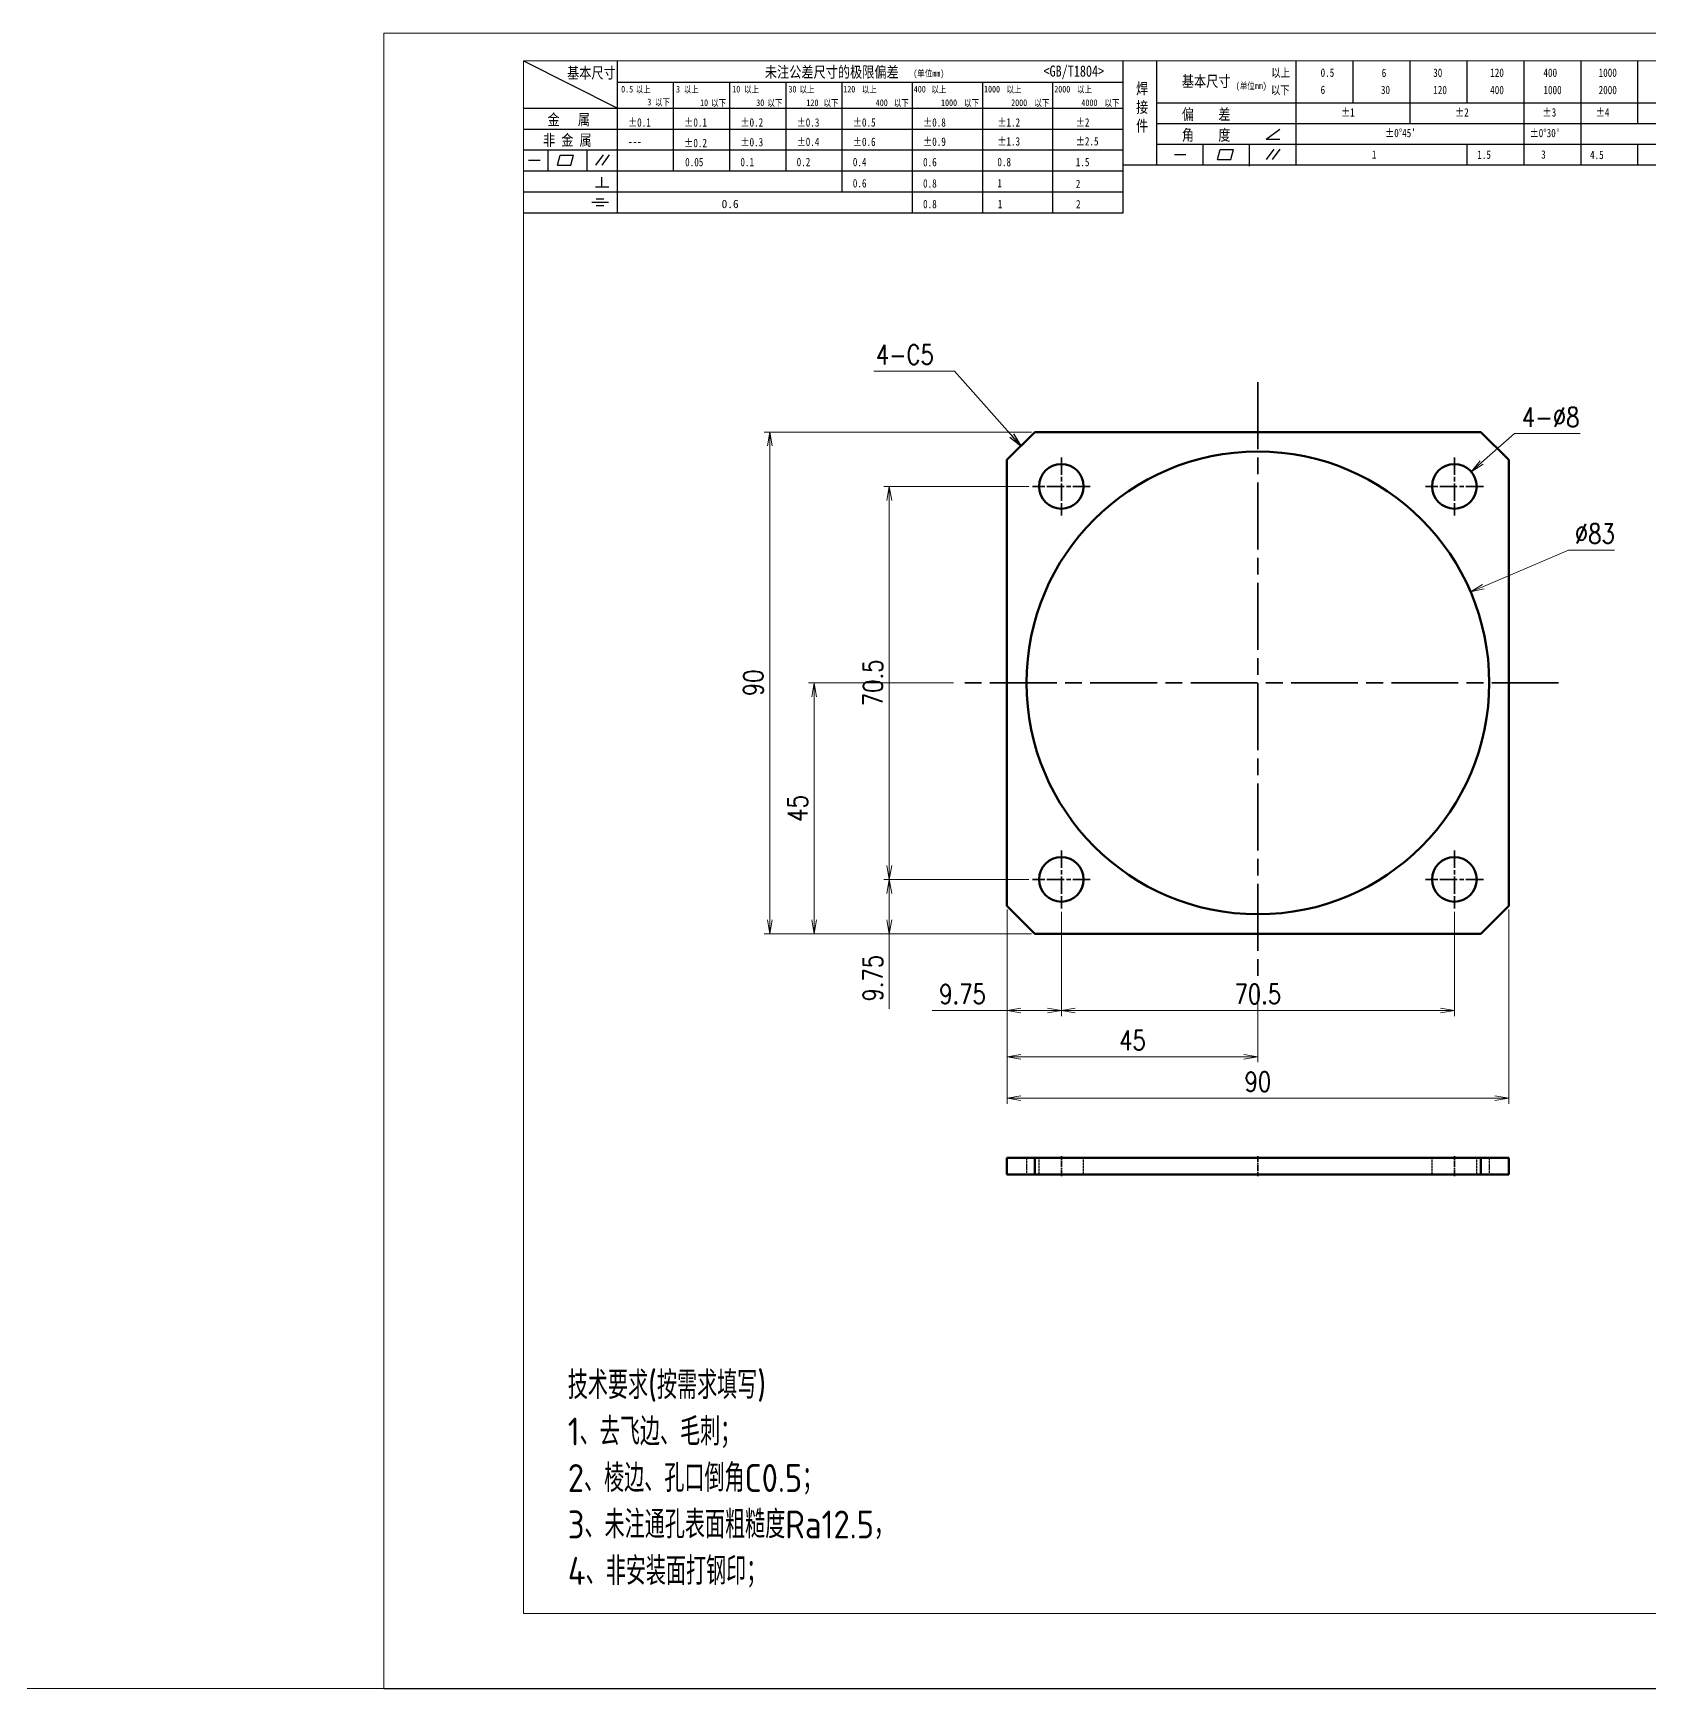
# Model space of a CAD drawing. Header units: millimetres. Extents: x 115 to 5146, y 57 to 1134.
# Drawn here: x 3624 to 3914, y 57 to 354 of the extents above; entities that cross this region are included whole.
import ezdxf

# ---------------------------------------------------------------- set-up
doc = ezdxf.new("R2010")
doc.units = ezdxf.units.MM
doc.header["$PDMODE"] = 35
doc.linetypes.add('AM_ISO02W050', pattern=[7.5, 6, -1.5])
doc.linetypes.add('AM_ISO08W050', pattern=[18, 12, -1.5, 3, -1.5])
for name, color, linetype, lineweight in [('CENTER', 2, 'AM_ISO08W050', 35), ('DIM', 3, 'Continuous', 25), ('DRAWING', 7, 'Continuous', 50), ('HIDDEN', 1, 'AM_ISO02W050', 25), ('图框', 7, 'Continuous', 18), ('标注线', 3, 'Continuous', 18)]:
    doc.layers.add(name, color=color, linetype=linetype, lineweight=lineweight)
doc.layers.add('图\\M+19E79\\M+195B6\\M+18E9A', color=7, linetype='Continuous')
doc.layers.add('打印', color=7, linetype='Continuous', lineweight=15, plot=False)
doc.layers.add('打印-禁用', color=7, linetype='Continuous', lineweight=15, plot=False)
doc.styles.add('DIM', font='romans.shx', dxfattribs={"width": 0.8, "bigfont": 'bigfont.shx'})
doc.styles.add('国标', font='simfang.ttf', dxfattribs={"width": 0.8})
doc.styles.add('机械长仿宋', font='gbenor.shx', dxfattribs={"height": 1, "bigfont": 'gbcbig.shx'})
doc.dimstyles.new('XR 1-1', dxfattribs={"dimtxt": 3.5, "dimasz": 2.5, "dimexe": 1, "dimexo": 0.625, "dimgap": 1.2, "dimtad": 1, "dimtoh": 1, "dimdsep": 46, "dimtxsty": 'DIM', "dimblk": 'OPEN', "dimcen": 0, "dimclrd": 8, "dimclre": 8, "dimclrt": 2, "dimazin": 2, "dimtfac": 0.5, "dimtmove": 0, "dimatfit": 3, "dimldrblk": 'OPEN', "dimfxl": 0, "dimtolj": 2, "dimlwd": 18, "dimlwe": 18, "dimarcsym": 0})
doc.dimstyles.new('XR 1-1$0', dxfattribs={"dimtxt": 3.5, "dimasz": 2.5, "dimexe": 1, "dimexo": 0.625, "dimgap": 1.2, "dimtad": 1, "dimzin": 9, "dimdsep": 46, "dimtxsty": 'DIM', "dimblk": 'OPEN', "dimcen": 0, "dimclrd": 8, "dimclre": 8, "dimclrt": 2, "dimazin": 2, "dimtfac": 0.5, "dimtmove": 0, "dimatfit": 3, "dimldrblk": 'OPEN', "dimfxl": 0, "dimtolj": 2, "dimlwd": 18, "dimlwe": 18, "dimarcsym": 0})
doc.dimstyles.new('XR 1-1$3', dxfattribs={"dimtxt": 3.5, "dimasz": 2.5, "dimexe": 1, "dimexo": 0.625, "dimgap": 1.2, "dimtad": 1, "dimtoh": 1, "dimdsep": 46, "dimtxsty": 'DIM', "dimblk": 'OPEN', "dimcen": 0, "dimclrd": 8, "dimclre": 8, "dimclrt": 2, "dimazin": 2, "dimtfac": 0.5, "dimtofl": 0, "dimtmove": 0, "dimatfit": 3, "dimldrblk": 'OPEN', "dimfxl": 0, "dimtolj": 2, "dimlwd": 18, "dimlwe": 18, "dimarcsym": 0})

# ---------------------------------------------------------------- blocks, each defined once
blk = doc.blocks.new('GZDEH零件A3图框V01版')
at = {"layer": '图\\M+19E79\\M+195B6\\M+18E9A', "color": 9}
for p, q in [((2882.49, -1554.46), (2899.37, -1562.92)), ((2899.37, -1581.67), (2899.37, -1554.46)), ((2990.09, -1581.67), (2990.09, -1554.46)), ((2996.09, -1573.08), (2996.09, -1554.46)), ((3021.09, -1561.98), (3021.09, -1554.46)), ((3031.31, -1561.98), (3031.31, -1554.46)), ((3041.53, -1561.98), (3041.53, -1554.46)), ((3051.75, -1561.98), (3051.75, -1554.46)), ((3061.98, -1561.98), (3061.98, -1554.46)), ((3072.2, -1561.98), (3072.2, -1554.46)), ((3082.42, -1561.98), (3082.42, -1554.46)), ((2899.37, -1558.24), (2990.09, -1558.24)), ((2909.45, -1574.17), (2909.45, -1558.24)), ((2919.53, -1574.17), (2919.53, -1558.24)), ((2929.61, -1574.17), (2929.61, -1558.24)), ((2939.69, -1577.92), (2939.69, -1558.24)), ((2952.29, -1581.67), (2952.29, -1558.24)), ((2964.89, -1581.67), (2964.89, -1558.24)), ((2977.49, -1581.67), (2977.49, -1558.24)), ((2996.09, -1561.98), (3113.09, -1561.98)), ((3021.09, -1573.08), (3021.09, -1561.98)), ((3041.53, -1565.68), (3041.53, -1561.98)), ((3061.98, -1573.08), (3061.98, -1561.98)), ((3072.2, -1573.08), (3072.2, -1561.98)), ((3082.42, -1565.68), (3082.42, -1561.98)), ((2882.49, -1562.92), (2990.09, -1562.92)), ((2882.49, -1566.67), (2990.09, -1566.67)), ((2996.09, -1565.68), (3113.09, -1565.68)), ((3015.75, -1568.51), (3018.15, -1566.66)), ((2882.49, -1570.42), (2990.09, -1570.42)), ((2886.92, -1574.12), (2886.92, -1570.42)), ((2893.91, -1574.12), (2893.91, -1570.42)), ((2996.09, -1569.38), (3113.09, -1569.38)), ((3004.42, -1573.08), (3004.42, -1569.38)), ((3006.97, -1572.12), (3007.45, -1570.33)), ((3007.45, -1570.33), (3009.86, -1570.33)), ((3009.39, -1572.12), (3009.86, -1570.33)), ((3012.75, -1573.08), (3012.75, -1569.38)), ((3015.75, -1568.51), (3018.15, -1568.51)), ((3015.81, -1572.12), (3017.15, -1570.26)), ((3016.89, -1572.12), (3018.23, -1570.26)), ((3051.75, -1573.08), (3051.75, -1569.38)), ((3082.42, -1573.08), (3082.42, -1569.48)), ((2883.43, -1572.27), (2885.49, -1572.27)), ((2888.59, -1573.16), (2889.07, -1571.37)), ((2888.59, -1573.16), (2891, -1573.16)), ((2889.07, -1571.37), (2891.48, -1571.37)), ((2891, -1573.16), (2891.48, -1571.37)), ((2895.52, -1573.16), (2896.85, -1571.3)), ((2896.6, -1573.16), (2897.94, -1571.3)), ((2990.09, -1573.08), (3113.09, -1573.08)), ((2999.26, -1571.23), (3001.32, -1571.23)), ((3006.97, -1572.12), (3009.39, -1572.12)), ((3012.75, -1573.33), (3012.75, -1573.08)), ((2882.49, -1574.17), (2990.09, -1574.17)), ((2895.42, -1577.05), (2897.81, -1577.05)), ((2896.58, -1577.05), (2896.58, -1575.28)), ((2882.49, -1577.92), (2990.09, -1577.92)), ((2894.79, -1579.77), (2897.77, -1579.77)), ((2895.57, -1579.17), (2896.92, -1579.17)), ((2882.49, -1581.67), (2990.09, -1581.67)), ((2895.57, -1580.37), (2896.93, -1580.37))]:
    blk.add_line(p, q, dxfattribs=at)
at = {"layer": '图框', "linetype": 'Continuous'}
for p, q in [((2882.49, -1554.46), (2882.49, -1832.96)), ((3272.49, -1554.46), (2882.49, -1554.46)), ((2882.49, -1832.96), (3272.49, -1832.96))]:
    blk.add_line(p, q, dxfattribs=at)
at = {"layer": '打印-禁用', "linetype": 'Continuous'}
for p, q in [((2857.49, -1549.46), (2857.49, -1846.46)), ((3277.49, -1549.46), (2857.49, -1549.46)), ((2857.49, -1846.46), (3277.49, -1846.46))]:
    blk.add_line(p, q, dxfattribs=at)
at = {"layer": '图\\M+19E79\\M+195B6\\M+18E9A', "color": 9, "style": '国标', "width": 0.8}
for s, height, p in [('基本尺寸', 2, (2890.33, -1557.58)), ('未注公差尺寸的极限偏差', 2, (2925.81, -1557.44)), ('<GB/T1804>', 2, (2975.78, -1557.27)), ('以上', 1.5, (3016.64, -1557.33)), ('0.5', 1.5, (3025.49, -1557.3)), ('6', 1.5, (3036.45, -1557.34)), ('30', 1.5, (3045.69, -1557.31)), ('120', 1.5, (3055.91, -1557.31)), ('400', 1.5, (3065.46, -1557.31)), ('1000', 1.5, (3075.36, -1557.31)), ('30', 1.2, (2930.04, -1560.11)), ('基本尺寸', 2, (3000.6, -1559.1)), ('以下', 1.5, (3016.58, -1560.43)), ('6', 1.5, (3025.49, -1560.38)), ('30', 1.5, (3036.31, -1560.39)), ('120', 1.5, (3045.69, -1560.41)), ('400', 1.5, (3055.91, -1560.41)), ('1000', 1.5, (3065.46, -1560.41)), ('2000', 1.5, (3075.36, -1560.41)), ('金   属', 2, (2886.82, -1565.98)), ('±0.1', 1.5, (2901.27, -1566.23)), ('±0.1', 1.5, (2911.35, -1566.23)), ('±0.2', 1.5, (2921.43, -1566.23)), ('±0.3', 1.5, (2931.51, -1566.23)), ('±0.5', 1.5, (2941.59, -1566.23)), ('±0.8', 1.5, (2954.19, -1566.23)), ('±1.2', 1.5, (2967.51, -1566.23)), ('±2', 1.5, (2981.58, -1566.23)), ('偏    差', 2, (3000.6, -1565.04)), ('±1', 1.5, (3029.16, -1564.42)), ('±2', 1.5, (3049.61, -1564.42)), ('±3', 1.5, (3065.3, -1564.42)), ('±4', 1.5, (3074.85, -1564.42)), ('非 金 属', 2, (2886.02, -1569.65)), ('±0.3', 1.5, (2921.43, -1569.77)), ('±0.4', 1.5, (2931.51, -1569.71)), ('±0.6', 1.5, (2941.59, -1569.71)), ('±0.9', 1.5, (2954.19, -1569.68)), ('±1.3', 1.5, (2967.51, -1569.62)), ('±2.5', 1.5, (2981.58, -1569.61)), ('角    度', 2, (3000.6, -1568.74)), ("±0%%D45'", 1.5, (3037.06, -1568.12)), ("±0%%D30'", 1.5, (3062.98, -1568.12)), ('---', 1.5, (2901.27, -1569.65)), ('±0.2', 1.5, (2911.35, -1569.92)), ('1', 1.5, (3034.69, -1571.98)), ('1.5', 1.5, (3053.59, -1572.01)), ('3', 1.5, (3065.05, -1571.98)), ('4.5', 1.5, (3073.82, -1572.05)), ('0.1', 1.5, (2921.43, -1573.34)), ('0.2', 1.5, (2931.51, -1573.33)), ('0.4', 1.5, (2941.59, -1573.33)), ('0.6', 1.5, (2954.19, -1573.35)), ('0.8', 1.5, (2967.51, -1573.33)), ('1.5', 1.5, (2981.58, -1573.34)), ('0.6', 1.5, (2941.59, -1577.14)), ('0.8', 1.5, (2954.19, -1577.17)), ('1', 1.5, (2967.51, -1577.12)), ('2', 1.5, (2981.58, -1577.26)), ('0.8', 1.5, (2954.19, -1580.87)), ('1', 1.5, (2967.59, -1580.86)), ('2', 1.5, (2981.62, -1580.89))]:
    blk.add_text(s, height=height, dxfattribs=at).set_placement(p)
at = {"layer": '图\\M+19E79\\M+195B6\\M+18E9A', "color": 9, "lineweight": 15, "style": '国标', "width": 0.8}
for s, p in [('(单位mm)', (2952.44, -1557.27)), ('0.5', (2900.03, -1560.11)), ('以上', (2902.64, -1560.16)), ('3', (2909.88, -1560.11)), ('以上', (2911.25, -1560.16)), ('10', (2919.96, -1560.11)), ('以上', (2922.09, -1560.16)), ('以上', (2932.02, -1560.16)), ('120', (2939.88, -1560.11)), ('以上', (2943.21, -1560.16)), ('400', (2952.52, -1560.11)), ('以上', (2955.68, -1560.16)), ('1000', (2965.12, -1560.11)), ('以上', (2969.16, -1560.16)), ('2000', (2977.72, -1560.11)), ('以上', (2981.8, -1560.16)), ('(单位mm)', (3010.27, -1559.51)), ('3', (2904.73, -1562.41)), ('以下', (2906.1, -1562.46)), ('10', (2914.19, -1562.54)), ('以下', (2916.18, -1562.59)), ('30', (2924.27, -1562.54)), ('以下', (2926.26, -1562.59)), ('120', (2933.26, -1562.54)), ('以下', (2936.34, -1562.59)), ('400', (2945.7, -1562.54)), ('以下', (2948.94, -1562.59)), ('1000', (2957.41, -1562.54)), ('以下', (2961.54, -1562.59)), ('2000', (2969.99, -1562.54)), ('以下', (2974.14, -1562.59)), ('4000', (2982.59, -1562.54)), ('以下', (2986.74, -1562.59))]:
    blk.add_text(s, height=1.2, dxfattribs=at).set_placement(p)
at = {"layer": '图\\M+19E79\\M+195B6\\M+18E9A', "color": 9, "lineweight": 13, "style": '国标'}
blk.add_text('0.6', height=1.5, dxfattribs=at).set_placement((2918.05, -1580.85))
at = {"layer": '图\\M+19E79\\M+195B6\\M+18E9A', "color": 9, "style": '国标'}
for s, insert, char_height, width, attachment_point in [('焊\\P接\\P件', (2992.39, -1558.41), 2, 3.1877, 1), ('0.05', (2911.51, -1573.37), 1.5, 5.1982, 7)]:
    blk.add_mtext(s, dxfattribs=dict(at, insert=insert, char_height=char_height, width=width, attachment_point=attachment_point))
blk = doc.blocks.new('DEH A3')
at = {"layer": '图框'}
blk.add_blockref('GZDEH零件A3图框V01版', (-2857.49, 1846.46), dxfattribs=at)
blk = doc.blocks.new('_Open')
at = {"color": 0, "linetype": 'ByBlock', "lineweight": -2}
for p, q in [((-1, 0.17), (0, 0)), ((-1, -0.17), (0, 0)), ((0, 0), (-1, 0))]:
    blk.add_line(p, q, dxfattribs=at)
blk = doc.blocks.new('*D78')
at = {"layer": 'Defpoints', "color": 0, "transparency": 16777216}
for p in [(3798.68, 197.44), (3843.68, 183.49), (3798.68, 170.39)]:
    blk.add_point(p, dxfattribs=at)
at = {"layer": 'DIM', "color": 8, "lineweight": 18, "transparency": 16777216}
for p, q in [((3798.68, 196.81), (3798.68, 169.39)), ((3843.68, 182.86), (3843.68, 169.39)), ((3841.18, 170.39), (3801.18, 170.39))]:
    blk.add_line(p, q, dxfattribs=at)
at = {"layer": 'DIM', "color": 8, "linetype": 'ByBlock', "lineweight": 18, "transparency": 16777216, "xscale": 2.5, "yscale": 2.5, "zscale": 2.5, "rotation": 180}
blk.add_blockref('_Open', (3798.68, 170.39), dxfattribs=at)
at = {"layer": 'DIM', "color": 8, "linetype": 'ByBlock', "lineweight": 18, "transparency": 16777216, "xscale": 2.5, "yscale": 2.5, "zscale": 2.5}
blk.add_blockref('_Open', (3843.68, 170.39), dxfattribs=at)
at = {"layer": 'DIM', "color": 2, "transparency": 16777216, "insert": (3821.18, 173.34), "char_height": 3.5, "attachment_point": 5, "style": 'DIM'}
blk.add_mtext('\\A2;45', dxfattribs=at)
blk = doc.blocks.new('*D79')
at = {"layer": 'Defpoints', "color": 0, "transparency": 16777216}
for p in [(3764.07, 237.44), (3789.73, 237.44), (3803.68, 192.44)]:
    blk.add_point(p, dxfattribs=at)
at = {"layer": 'DIM', "color": 8, "lineweight": 18, "transparency": 16777216}
for p, q in [((3789.1, 237.44), (3763.07, 237.44)), ((3764.07, 194.94), (3764.07, 234.94)), ((3803.05, 192.44), (3763.07, 192.44))]:
    blk.add_line(p, q, dxfattribs=at)
at = {"layer": 'DIM', "color": 8, "linetype": 'ByBlock', "lineweight": 18, "transparency": 16777216, "xscale": 2.5, "yscale": 2.5, "zscale": 2.5}
for p, rotation in [((3764.07, 237.44), 90), ((3764.07, 192.44), 270)]:
    blk.add_blockref('_Open', p, dxfattribs=dict(at, rotation=rotation))
at = {"layer": 'DIM', "color": 2, "transparency": 16777216, "insert": (3761.12, 214.94), "char_height": 3.5, "attachment_point": 5, "rotation": 90, "style": 'DIM'}
blk.add_mtext('\\A2;45', dxfattribs=at)
blk = doc.blocks.new('*D80')
at = {"layer": 'Defpoints', "color": 0, "transparency": 16777216}
for p in [(3803.23, 202.19), (3777.57, 192.44), (3803.68, 192.44)]:
    blk.add_point(p, dxfattribs=at)
at = {"layer": 'DIM', "color": 8, "lineweight": 18, "transparency": 16777216}
for p, q in [((3802.6, 202.19), (3776.57, 202.19)), ((3777.57, 199.69), (3777.57, 194.94)), ((3803.05, 192.44), (3776.57, 192.44)), ((3777.57, 192.44), (3777.57, 179))]:
    blk.add_line(p, q, dxfattribs=at)
at = {"layer": 'DIM', "color": 8, "linetype": 'ByBlock', "lineweight": 18, "transparency": 16777216, "xscale": 2.5, "yscale": 2.5, "zscale": 2.5}
for p, rotation in [((3777.57, 202.19), 90), ((3777.57, 192.44), 270)]:
    blk.add_blockref('_Open', p, dxfattribs=dict(at, rotation=rotation))
at = {"layer": 'DIM', "color": 2, "transparency": 16777216, "insert": (3774.62, 184.47), "char_height": 3.5, "attachment_point": 5, "rotation": 90, "style": 'DIM'}
blk.add_mtext('\\A2;9.75', dxfattribs=at)
blk = doc.blocks.new('*D81')
at = {"layer": 'Defpoints', "color": 0, "transparency": 16777216}
for p in [(3777.57, 272.69), (3803.23, 272.69), (3803.23, 202.19)]:
    blk.add_point(p, dxfattribs=at)
at = {"layer": 'DIM', "color": 8, "lineweight": 18, "transparency": 16777216}
for p, q in [((3802.6, 272.69), (3776.57, 272.69)), ((3777.57, 204.69), (3777.57, 270.19)), ((3802.6, 202.19), (3776.57, 202.19))]:
    blk.add_line(p, q, dxfattribs=at)
at = {"layer": 'DIM', "color": 8, "linetype": 'ByBlock', "lineweight": 18, "transparency": 16777216, "xscale": 2.5, "yscale": 2.5, "zscale": 2.5}
for p, rotation in [((3777.57, 272.69), 90), ((3777.57, 202.19), 270)]:
    blk.add_blockref('_Open', p, dxfattribs=dict(at, rotation=rotation))
at = {"layer": 'DIM', "color": 2, "transparency": 16777216, "insert": (3774.62, 237.44), "char_height": 3.5, "attachment_point": 5, "rotation": 90, "style": 'DIM'}
blk.add_mtext('\\A2;70.5', dxfattribs=at)
blk = doc.blocks.new('*D82')
at = {"layer": 'Defpoints', "color": 0, "transparency": 16777216}
for p in [(3756.14, 282.44), (3803.68, 282.44), (3803.68, 192.44)]:
    blk.add_point(p, dxfattribs=at)
at = {"layer": 'DIM', "color": 8, "lineweight": 18, "transparency": 16777216}
for p, q in [((3803.05, 282.44), (3755.14, 282.44)), ((3756.14, 194.94), (3756.14, 279.94)), ((3803.05, 192.44), (3755.14, 192.44))]:
    blk.add_line(p, q, dxfattribs=at)
at = {"layer": 'DIM', "color": 8, "linetype": 'ByBlock', "lineweight": 18, "transparency": 16777216, "xscale": 2.5, "yscale": 2.5, "zscale": 2.5}
for p, rotation in [((3756.14, 282.44), 90), ((3756.14, 192.44), 270)]:
    blk.add_blockref('_Open', p, dxfattribs=dict(at, rotation=rotation))
at = {"layer": 'DIM', "color": 2, "transparency": 16777216, "insert": (3753.19, 237.44), "char_height": 3.5, "attachment_point": 5, "rotation": 90, "style": 'DIM'}
blk.add_mtext('\\A2;90', dxfattribs=at)
blk = doc.blocks.new('*D83')
at = {"layer": 'Defpoints', "color": 0, "transparency": 16777216}
for p in [(3798.68, 197.44), (3808.43, 196.99), (3798.68, 178.68)]:
    blk.add_point(p, dxfattribs=at)
at = {"layer": 'DIM', "color": 8, "lineweight": 18, "transparency": 16777216}
for p, q in [((3798.68, 196.81), (3798.68, 177.68)), ((3808.43, 196.36), (3808.43, 177.68)), ((3798.68, 178.68), (3785.24, 178.68)), ((3805.93, 178.68), (3801.18, 178.68))]:
    blk.add_line(p, q, dxfattribs=at)
at = {"layer": 'DIM', "color": 8, "linetype": 'ByBlock', "lineweight": 18, "transparency": 16777216, "xscale": 2.5, "yscale": 2.5, "zscale": 2.5, "rotation": 180}
blk.add_blockref('_Open', (3798.68, 178.68), dxfattribs=at)
at = {"layer": 'DIM', "color": 8, "linetype": 'ByBlock', "lineweight": 18, "transparency": 16777216, "xscale": 2.5, "yscale": 2.5, "zscale": 2.5}
blk.add_blockref('_Open', (3808.43, 178.68), dxfattribs=at)
at = {"layer": 'DIM', "color": 2, "transparency": 16777216, "insert": (3790.71, 181.63), "char_height": 3.5, "attachment_point": 5, "style": 'DIM'}
blk.add_mtext('\\A2;9.75', dxfattribs=at)
blk = doc.blocks.new('*D84')
at = {"layer": 'Defpoints', "color": 0, "transparency": 16777216}
for p in [(3808.43, 196.99), (3878.93, 196.99), (3878.93, 178.68)]:
    blk.add_point(p, dxfattribs=at)
at = {"layer": 'DIM', "color": 8, "lineweight": 18, "transparency": 16777216}
for p, q in [((3808.43, 196.36), (3808.43, 177.68)), ((3878.93, 196.36), (3878.93, 177.68)), ((3810.93, 178.68), (3876.43, 178.68))]:
    blk.add_line(p, q, dxfattribs=at)
at = {"layer": 'DIM', "color": 8, "linetype": 'ByBlock', "lineweight": 18, "transparency": 16777216, "xscale": 2.5, "yscale": 2.5, "zscale": 2.5, "rotation": 180}
blk.add_blockref('_Open', (3808.43, 178.68), dxfattribs=at)
at = {"layer": 'DIM', "color": 8, "linetype": 'ByBlock', "lineweight": 18, "transparency": 16777216, "xscale": 2.5, "yscale": 2.5, "zscale": 2.5}
blk.add_blockref('_Open', (3878.93, 178.68), dxfattribs=at)
at = {"layer": 'DIM', "color": 2, "transparency": 16777216, "insert": (3843.68, 181.63), "char_height": 3.5, "attachment_point": 5, "style": 'DIM'}
blk.add_mtext('\\A2;70.5', dxfattribs=at)
blk = doc.blocks.new('*D85')
at = {"layer": 'Defpoints', "color": 0, "transparency": 16777216}
for p in [(3798.68, 197.44), (3888.68, 197.44), (3888.68, 162.96)]:
    blk.add_point(p, dxfattribs=at)
at = {"layer": 'DIM', "color": 8, "lineweight": 18, "transparency": 16777216}
for p, q in [((3798.68, 196.81), (3798.68, 161.96)), ((3888.68, 196.81), (3888.68, 161.96)), ((3801.18, 162.96), (3886.18, 162.96))]:
    blk.add_line(p, q, dxfattribs=at)
at = {"layer": 'DIM', "color": 8, "linetype": 'ByBlock', "lineweight": 18, "transparency": 16777216, "xscale": 2.5, "yscale": 2.5, "zscale": 2.5, "rotation": 180}
blk.add_blockref('_Open', (3798.68, 162.96), dxfattribs=at)
at = {"layer": 'DIM', "color": 8, "linetype": 'ByBlock', "lineweight": 18, "transparency": 16777216, "xscale": 2.5, "yscale": 2.5, "zscale": 2.5}
blk.add_blockref('_Open', (3888.68, 162.96), dxfattribs=at)
at = {"layer": 'DIM', "color": 2, "transparency": 16777216, "insert": (3843.68, 165.91), "char_height": 3.5, "attachment_point": 5, "style": 'DIM'}
blk.add_mtext('\\A2;90', dxfattribs=at)
blk = doc.blocks.new('*D86')
at = {"layer": 'Defpoints', "color": 0, "transparency": 16777216}
for p in [(3881.93, 275.33), (3875.92, 270.05)]:
    blk.add_point(p, dxfattribs=at)
at = {"layer": 'DIM', "color": 8, "lineweight": 18, "transparency": 16777216}
for p in [(3883.81, 276.97), (3901.47, 282.17)]:
    blk.add_line(p, (3889.73, 282.17), dxfattribs=at)
at = {"layer": 'DIM', "color": 8, "linetype": 'ByBlock', "lineweight": 18, "transparency": 16777216, "xscale": 2.5, "yscale": 2.5, "zscale": 2.5, "rotation": 221.261645761658}
blk.add_blockref('_Open', (3881.93, 275.33), dxfattribs=at)
at = {"layer": 'DIM', "color": 2, "transparency": 16777216, "insert": (3896.2, 285.12), "char_height": 3.5, "attachment_point": 5, "style": 'DIM'}
blk.add_mtext('\\A2;\\A2;4-∅8', dxfattribs=at)
blk = doc.blocks.new('*D87')
at = {"layer": 'Defpoints', "color": 0, "transparency": 16777216}
for p in [(3881.83, 253.75), (3805.52, 221.12)]:
    blk.add_point(p, dxfattribs=at)
at = {"layer": 'DIM', "color": 8, "lineweight": 18, "transparency": 16777216}
for p in [(3884.13, 254.74), (3907.66, 261.26)]:
    blk.add_line(p, (3899.39, 261.26), dxfattribs=at)
at = {"layer": 'DIM', "color": 8, "linetype": 'ByBlock', "lineweight": 18, "transparency": 16777216, "xscale": 2.5, "yscale": 2.5, "zscale": 2.5, "rotation": 203.1525842533884}
blk.add_blockref('_Open', (3881.83, 253.75), dxfattribs=at)
at = {"layer": 'DIM', "color": 2, "transparency": 16777216, "insert": (3904.12, 264.21), "char_height": 3.5, "attachment_point": 5, "style": 'DIM'}
blk.add_mtext('\\A2;∅83', dxfattribs=at)

msp = doc.modelspace()

# ---------------------------------------------------------------- linework, layer by layer
at = {"layer": 'CENTER'}
for p, q in [((3843.676, 291.388), (3843.676, 183.488)), ((3897.626, 237.438), (3789.726, 237.438))]:
    msp.add_line(p, q, dxfattribs=at)
at = {"layer": 'CENTER', "ltscale": 0.260001}
for p, q in [((3808.426, 277.888), (3808.426, 267.488)), ((3878.926, 277.888), (3878.926, 267.488)), ((3813.626, 272.688), (3803.226, 272.688)), ((3884.126, 272.688), (3873.726, 272.688)), ((3808.426, 207.388), (3808.426, 196.988)), ((3878.926, 207.388), (3878.926, 196.988)), ((3813.626, 202.188), (3803.226, 202.188)), ((3884.126, 202.188), (3873.726, 202.188))]:
    msp.add_line(p, q, dxfattribs=at)
at = {"layer": 'CENTER', "ltscale": 0.089999}
for p, q in [((3808.426, 148.938), (3808.426, 152.538)), ((3878.926, 148.938), (3878.926, 152.538))]:
    msp.add_line(p, q, dxfattribs=at)
at = {"layer": 'CENTER', "ltscale": 0.090015}
msp.add_line((3843.676, 152.538), (3843.676, 148.937), dxfattribs=at)
at = {"layer": 'DRAWING', "ltscale": 0.176777}
for p, q in [((3798.676, 277.438), (3803.676, 282.438)), ((3883.676, 282.438), (3888.676, 277.438)), ((3798.676, 197.438), (3803.676, 192.438)), ((3888.676, 197.438), (3883.676, 192.438))]:
    msp.add_line(p, q, dxfattribs=at)
at = {"layer": 'DRAWING'}
for p, q in [((3803.676, 282.438), (3883.676, 282.438)), ((3798.676, 277.438), (3798.676, 197.438)), ((3888.676, 197.438), (3888.676, 277.438)), ((3883.676, 192.438), (3803.676, 192.438)), ((3883.676, 152.238), (3803.676, 152.238)), ((3883.676, 149.238), (3803.676, 149.238))]:
    msp.add_line(p, q, dxfattribs=at)
at = {"layer": 'DRAWING', "ltscale": 0.125}
for p, q in [((3798.676, 152.238), (3803.676, 152.238)), ((3888.676, 152.238), (3883.676, 152.238)), ((3798.676, 149.238), (3803.676, 149.238)), ((3888.676, 149.238), (3883.676, 149.238))]:
    msp.add_line(p, q, dxfattribs=at)
at = {"layer": 'DRAWING', "ltscale": 0.075}
for p, q in [((3798.676, 149.238), (3798.676, 152.238)), ((3803.676, 149.238), (3803.676, 152.238)), ((3883.676, 149.238), (3883.676, 152.238)), ((3888.676, 149.238), (3888.676, 152.238))]:
    msp.add_line(p, q, dxfattribs=at)
at = {"layer": 'DRAWING'}
for centre, radius in [((3843.676, 237.438), 41.5), ((3808.426, 272.688), 4), ((3878.926, 272.688), 4), ((3808.426, 202.188), 4), ((3878.926, 202.188), 4)]:
    msp.add_circle(centre, radius, dxfattribs=at)
at = {"layer": 'HIDDEN', "ltscale": 0.075}
for p, q in [((3802.176, 152.238), (3802.176, 149.238)), ((3803.676, 149.238), (3803.676, 152.238)), ((3804.426, 149.238), (3804.426, 152.238)), ((3804.426, 149.238), (3804.426, 152.238)), ((3812.426, 149.238), (3812.426, 152.238)), ((3812.426, 149.238), (3812.426, 152.238)), ((3874.926, 149.238), (3874.926, 152.238)), ((3874.926, 149.238), (3874.926, 152.238)), ((3882.926, 149.238), (3882.926, 152.238)), ((3882.926, 149.238), (3882.926, 152.238)), ((3883.676, 149.238), (3883.676, 152.238)), ((3885.176, 152.238), (3885.176, 149.238))]:
    msp.add_line(p, q, dxfattribs=at)
at = {"layer": '打印'}
msp.add_lwpolyline([(3686.928, 353.997), (4106.928, 353.997), (4106.928, 56.997), (3686.928, 56.997)], close=True, dxfattribs=at)
at = {"layer": '标注线'}
msp.add_lwpolyline([(115.189, 57.047), (3943.425, 57.047)], dxfattribs=at)

# ---------------------------------------------------------------- block references
at = {"layer": '图框'}
msp.add_blockref('DEH A3', (3686.928, 56.997), dxfattribs=at)

# ---------------------------------------------------------------- texts
at = {"layer": 'DIM', "color": 2, "insert": (3785.576, 294.57), "char_height": 3.5, "attachment_point": 9, "style": 'DIM'}
msp.add_mtext('4-C5', dxfattribs=at)
at = {"layer": '标注线', "color": 2, "insert": (3719.902, 75.166), "char_height": 5, "width": 114.82461, "attachment_point": 7, "style": '机械长仿宋'}
msp.add_mtext('\\A2;技术要求(按需求填写)\\P1、去飞边、毛刺；\\P2、棱边、孔口倒角C0.5；\\P3、未注通孔表面粗糙度Ra12.5，\\P4、非安装面打钢印；', dxfattribs=at)

# ---------------------------------------------------------------- dimensions: what is measured, and where the dimension line sits
at = {"layer": 'DIM'}
dim = msp.add_diameter_dim_2p(p1=(3875.919, 270.05), p2=(3881.933, 275.326), text='\\A2;4-<>', dimstyle='XR 1-1$3', override={"dimtxsty": 'DIM'}, dxfattribs=at)
dim.commit()
dim.dimension.update_dxf_attribs({"geometry": '*D86', "text_midpoint": (3896.2, 282.17), "dimtype": 163})
for base, p1, p2, picture, middle in [((3756.144, 282.438), (3803.676, 192.438), (3803.676, 282.438), '*D82', (3753.194, 237.438)), ((3777.57, 272.688), (3803.226, 202.188), (3803.226, 272.688), '*D81', (3774.62, 237.438)), ((3764.068, 237.438), (3803.676, 192.438), (3789.726, 237.438), '*D79', (3761.118, 214.938)), ((3777.57, 192.438), (3803.226, 202.188), (3803.676, 192.438), '*D80', (3774.62, 184.471))]:
    dim = msp.add_linear_dim(base=base, p1=p1, p2=p2, angle=90, dimstyle='XR 1-1$0', dxfattribs=at)
    dim.commit()
    dim.dimension.update_dxf_attribs({"geometry": picture, "text_midpoint": middle})
dim = msp.add_diameter_dim_2p(p1=(3805.518, 221.121), p2=(3881.833, 253.755), dimstyle='XR 1-1$3', dxfattribs=at)
dim.commit()
dim.dimension.update_dxf_attribs({"geometry": '*D87', "text_midpoint": (3904.124, 261.263), "dimtype": 163})
for base, p1, p2, picture, middle in [((3798.676, 178.679), (3808.426, 196.988), (3798.676, 197.438), '*D83', (3790.709, 181.629)), ((3798.676, 170.392), (3843.676, 183.488), (3798.676, 197.438), '*D78', (3821.176, 173.342)), ((3888.676, 162.964), (3798.676, 197.438), (3888.676, 197.438), '*D85', (3843.676, 165.914)), ((3878.926, 178.679), (3808.426, 196.988), (3878.926, 196.988), '*D84', (3843.676, 181.629))]:
    dim = msp.add_linear_dim(base=base, p1=p1, p2=p2, dimstyle='XR 1-1$0', dxfattribs=at)
    dim.commit()
    dim.dimension.update_dxf_attribs({"geometry": picture, "text_midpoint": middle})

# ---------------------------------------------------------------- leaders
at = {"layer": 'DIM', "annotation_type": 0, "has_hookline": 1, "hookline_direction": 1, "text_width": 10.8}
msp.add_leader([(3801.176, 279.938), (3789.276, 293.37), (3786.776, 293.37)], dimstyle='XR 1-1', override={"dimgap": 1.2, "dimtad": 1}, dxfattribs=at)

doc.saveas('drawing.dxf')
